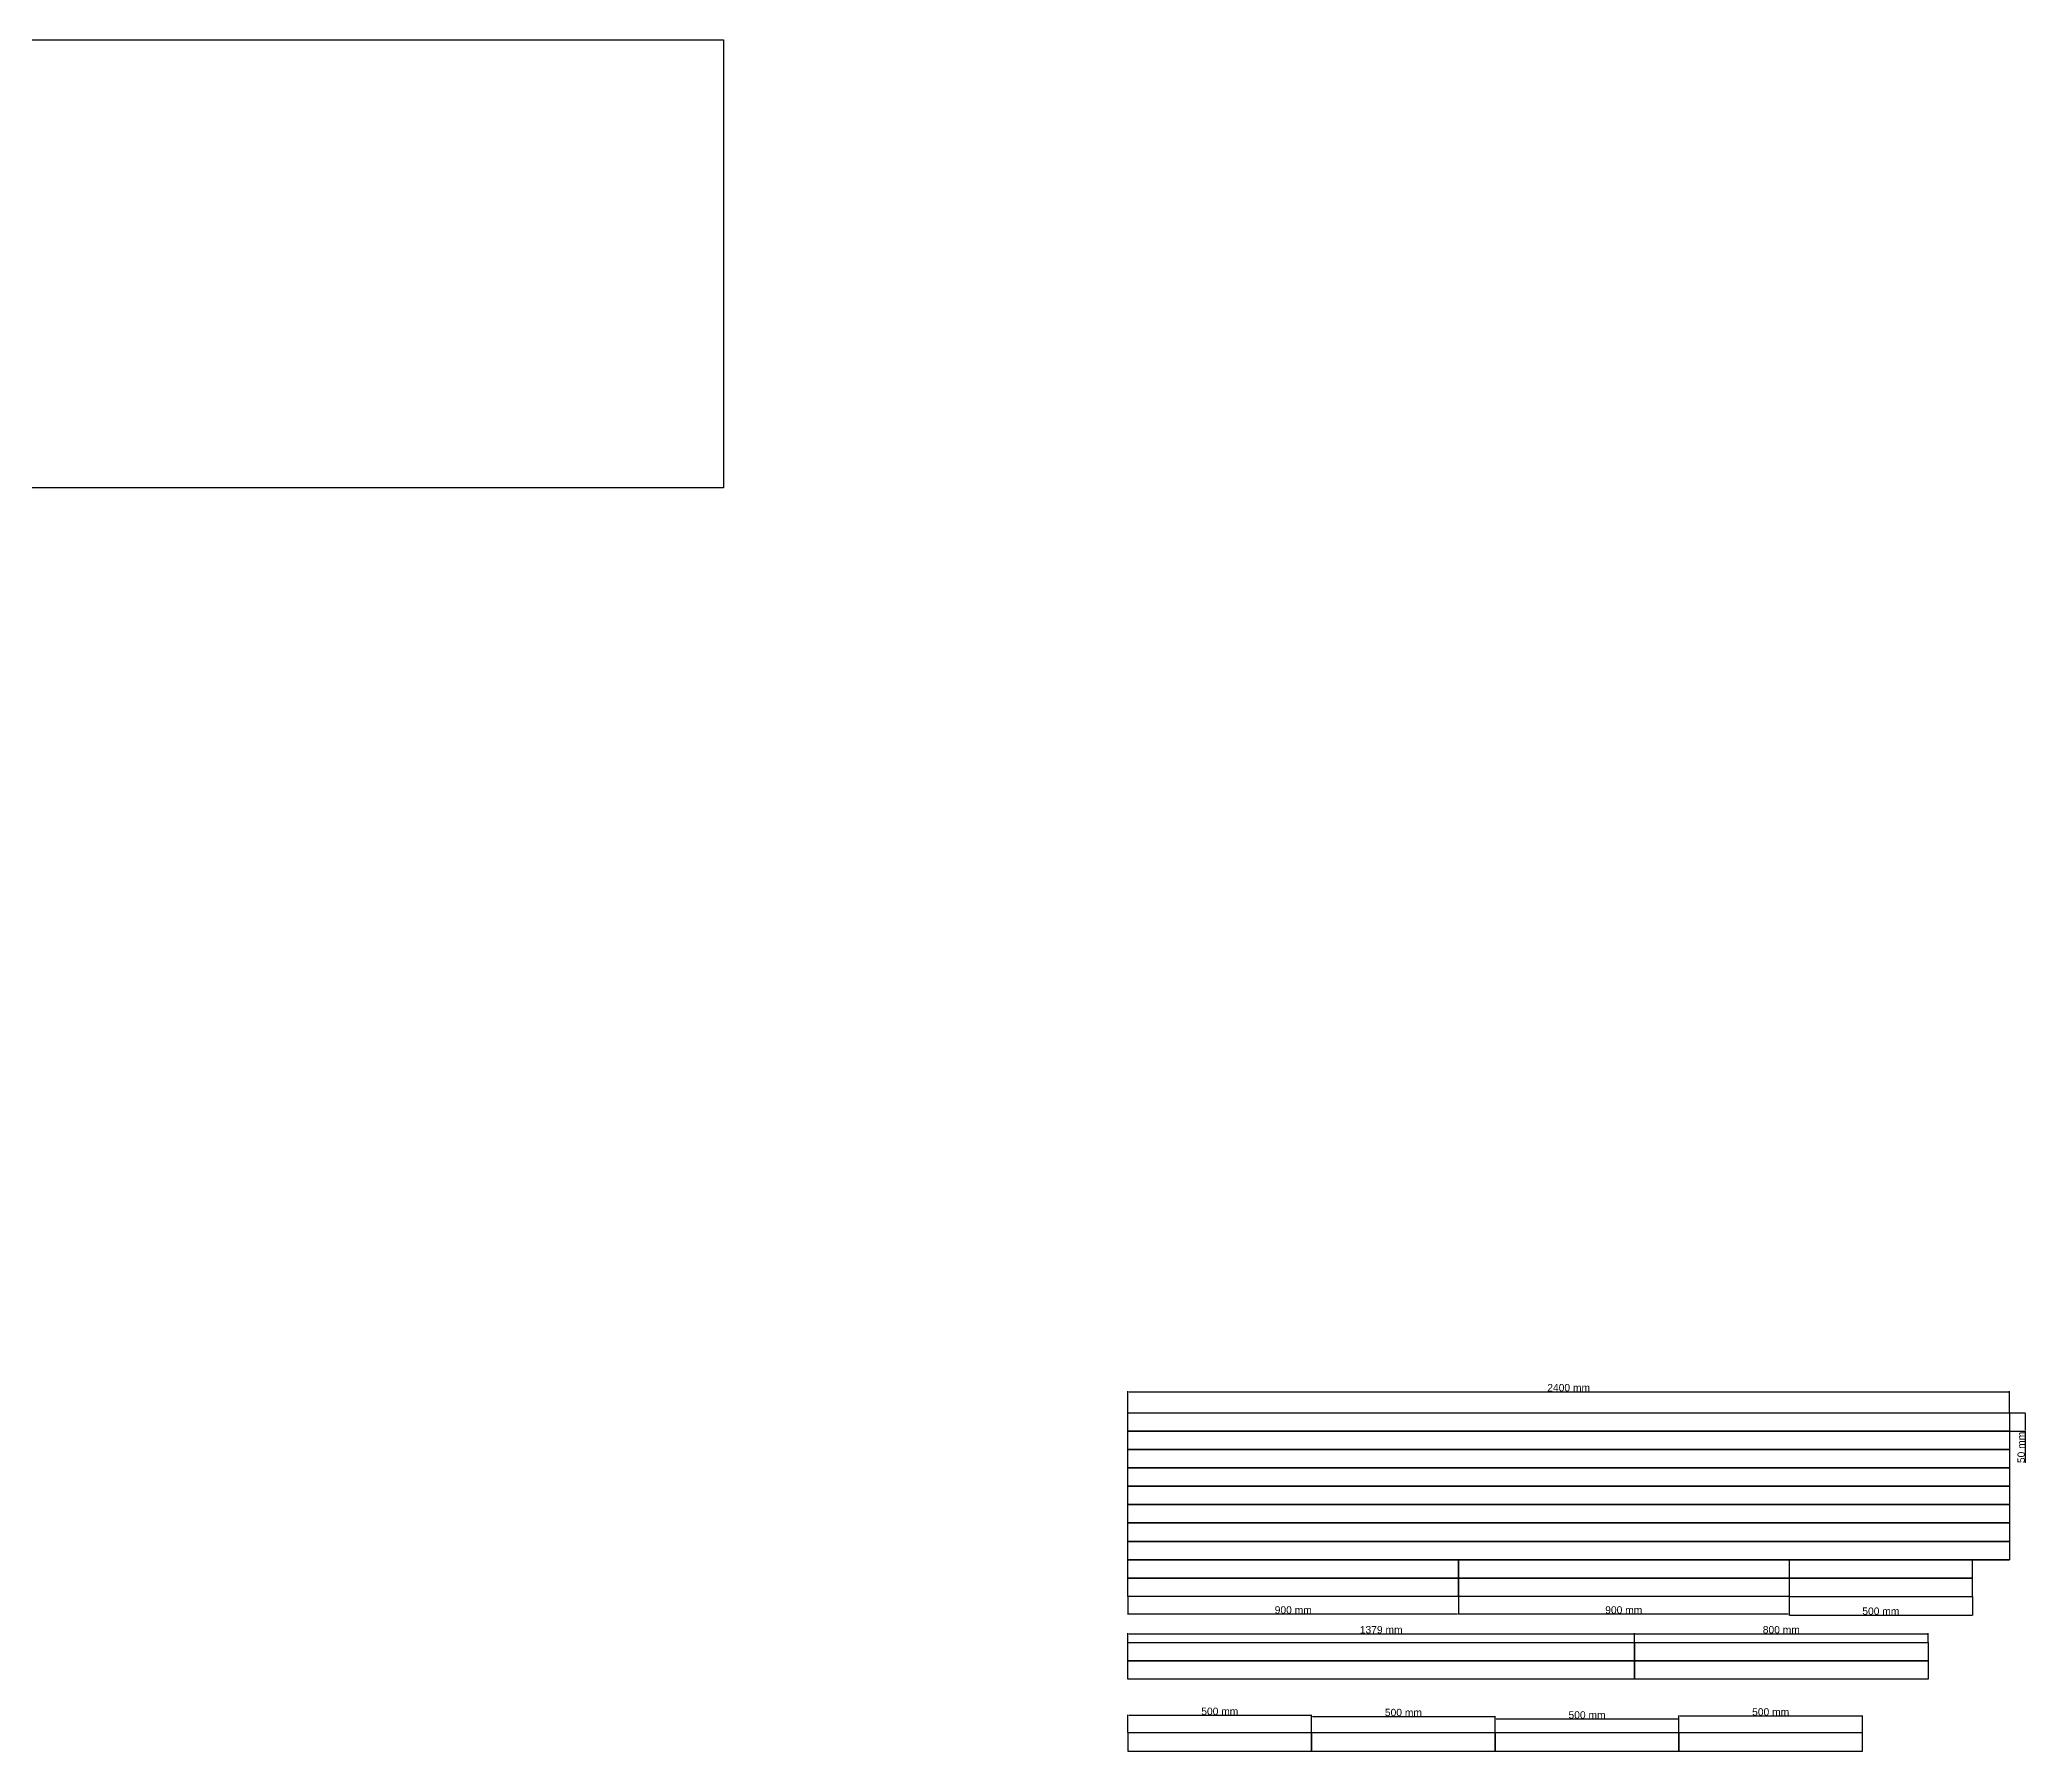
# Model space of a CAD drawing. Header units: millimetres. Extents: x -2408 to 21512, y -16072 to 7561.
# Drawn here: x 11798 to 17223, y -4351 to 308 of the extents above; entities that cross this region are included whole.
import ezdxf

# ---------------------------------------------------------------- set-up
doc = ezdxf.new("R2010")
doc.units = ezdxf.units.MM
doc.styles.get("Standard").update_dxf_attribs({"font": 'arial.ttf'})
doc.dimstyles.new('Copy of ISO-25', dxfattribs={"dimtxt": 20, "dimasz": 2.5, "dimexe": 1.252, "dimexo": 0.625, "dimtad": 1, "dimdsep": 46, "dimtxsty": 'Standard', "dimcen": 2.5, "dimclrd": 2, "dimclre": 2, "dimclrt": 1, "dimadec": 0, "dimazin": 0, "dimtfac": 1, "dimtmove": 0, "dimatfit": 3, "dimfxl": 1, "dimarcsym": 0})

# ---------------------------------------------------------------- blocks, each defined once
blk = doc.blocks.new('*D91')
at = {"color": 2, "lineweight": -2, "transparency": 16777216}
for p, q in [((14761.1, -3429.2), (14761.1, -3371.1)), ((14763.6, -3372.4), (17158.6, -3372.4)), ((17161.1, -3429.2), (17161.1, -3371.1))]:
    blk.add_line(p, q, dxfattribs=at)
at = {"color": 2, "transparency": 16777216}
for points in [[(14763.6, -3371.9), (14763.6, -3372.8), (14761.1, -3372.4)], [(17158.6, -3371.9), (17158.6, -3372.8), (17161.1, -3372.4)]]:
    blk.add_solid(points, dxfattribs=at)
at = {"layer": 'Defpoints', "color": 0, "transparency": 16777216}
for p in [(17161.1, -3372.4), (14761.1, -3429.8), (17161.1, -3429.8)]:
    blk.add_point(p, dxfattribs=at)
at = {"color": 1, "transparency": 16777216, "insert": (15961.1, -3361.5), "char_height": 20, "attachment_point": 5}
blk.add_mtext('2400 mm', dxfattribs=at)
blk = doc.blocks.new('*D92')
at = {"color": 2, "lineweight": -2, "transparency": 16777216}
for p, q in [((17161.7, -3429.8), (17205.4, -3429.8)), ((17204.2, -3432.3), (17204.2, -3477.3)), ((17161.7, -3479.8), (17205.4, -3479.8)), ((17204.2, -3479.8), (17204.2, -3566))]:
    blk.add_line(p, q, dxfattribs=at)
at = {"color": 2, "transparency": 16777216}
for points in [[(17203.8, -3432.3), (17204.6, -3432.3), (17204.2, -3429.8)], [(17203.8, -3477.3), (17204.6, -3477.3), (17204.2, -3479.8)]]:
    blk.add_solid(points, dxfattribs=at)
at = {"layer": 'Defpoints', "color": 0, "transparency": 16777216}
for p in [(17161.1, -3429.8), (17161.1, -3479.8), (17204.2, -3479.8)]:
    blk.add_point(p, dxfattribs=at)
at = {"color": 1, "transparency": 16777216, "insert": (17193.3, -3524.1), "char_height": 20, "attachment_point": 5, "rotation": 90}
blk.add_mtext('50 mm', dxfattribs=at)
blk = doc.blocks.new('*D93')
at = {"color": 2, "lineweight": -2, "transparency": 16777216}
for p, q in [((14761.1, -3930.4), (14761.1, -3978.8)), ((15661.1, -3930.4), (15661.1, -3978.8)), ((14763.6, -3977.5), (15658.6, -3977.5))]:
    blk.add_line(p, q, dxfattribs=at)
at = {"color": 2, "transparency": 16777216}
for points in [[(14763.6, -3977.1), (14763.6, -3978), (14761.1, -3977.5)], [(15658.6, -3977.1), (15658.6, -3978), (15661.1, -3977.5)]]:
    blk.add_solid(points, dxfattribs=at)
at = {"layer": 'Defpoints', "color": 0, "transparency": 16777216}
for p in [(14761.1, -3929.8), (15661.1, -3929.8), (15661.1, -3977.5)]:
    blk.add_point(p, dxfattribs=at)
at = {"color": 1, "transparency": 16777216, "insert": (15211.1, -3966.7), "char_height": 20, "attachment_point": 5}
blk.add_mtext('900 mm', dxfattribs=at)
blk = doc.blocks.new('*D94')
at = {"color": 2, "lineweight": -2, "transparency": 16777216}
for p, q in [((15661.1, -3930.4), (15661.1, -3978.8)), ((16561.1, -3930.4), (16561.1, -3978.8)), ((15663.6, -3977.5), (16558.6, -3977.5))]:
    blk.add_line(p, q, dxfattribs=at)
at = {"color": 2, "transparency": 16777216}
for points in [[(15663.6, -3977.1), (15663.6, -3978), (15661.1, -3977.5)], [(16558.6, -3977.1), (16558.6, -3978), (16561.1, -3977.5)]]:
    blk.add_solid(points, dxfattribs=at)
at = {"layer": 'Defpoints', "color": 0, "transparency": 16777216}
for p in [(15661.1, -3929.8), (16561.1, -3929.8), (16561.1, -3977.5)]:
    blk.add_point(p, dxfattribs=at)
at = {"color": 1, "transparency": 16777216, "insert": (16111.1, -3966.7), "char_height": 20, "attachment_point": 5}
blk.add_mtext('900 mm', dxfattribs=at)
blk = doc.blocks.new('*D95')
at = {"color": 2, "lineweight": -2, "transparency": 16777216}
for p, q in [((16561.1, -3930.4), (16561.1, -3982.1)), ((17061.1, -3930.4), (17061.1, -3982.1)), ((16563.6, -3980.8), (17058.6, -3980.8))]:
    blk.add_line(p, q, dxfattribs=at)
at = {"color": 2, "transparency": 16777216}
for points in [[(16563.6, -3980.4), (16563.6, -3981.2), (16561.1, -3980.8)], [(17058.6, -3980.4), (17058.6, -3981.2), (17061.1, -3980.8)]]:
    blk.add_solid(points, dxfattribs=at)
at = {"layer": 'Defpoints', "color": 0, "transparency": 16777216}
for p in [(16561.1, -3929.8), (17061.1, -3929.8), (17061.1, -3980.8)]:
    blk.add_point(p, dxfattribs=at)
at = {"color": 1, "transparency": 16777216, "insert": (16811.1, -3970), "char_height": 20, "attachment_point": 5}
blk.add_mtext('500 mm', dxfattribs=at)
blk = doc.blocks.new('*D96')
at = {"color": 2, "lineweight": -2, "transparency": 16777216}
for p, q in [((14761.1, -4054.2), (14761.1, -4030.2)), ((14763.6, -4031.4), (16137.6, -4031.4)), ((16140.1, -4054.2), (16140.1, -4030.2))]:
    blk.add_line(p, q, dxfattribs=at)
at = {"color": 2, "transparency": 16777216}
for points in [[(14763.6, -4031), (14763.6, -4031.8), (14761.1, -4031.4)], [(16137.6, -4031), (16137.6, -4031.8), (16140.1, -4031.4)]]:
    blk.add_solid(points, dxfattribs=at)
at = {"layer": 'Defpoints', "color": 0, "transparency": 16777216}
for p in [(14761.1, -4054.8), (16140.1, -4031.4), (16140.1, -4054.8)]:
    blk.add_point(p, dxfattribs=at)
at = {"color": 1, "transparency": 16777216, "insert": (15450.6, -4020.6), "char_height": 20, "attachment_point": 5}
blk.add_mtext('1379 mm', dxfattribs=at)
blk = doc.blocks.new('*D97')
at = {"color": 2, "lineweight": -2, "transparency": 16777216}
for p, q in [((16140.1, -4054.2), (16140.1, -4030.2)), ((16142.6, -4031.4), (16937.6, -4031.4)), ((16940.1, -4054.2), (16940.1, -4030.2))]:
    blk.add_line(p, q, dxfattribs=at)
at = {"color": 2, "transparency": 16777216}
for points in [[(16142.6, -4031), (16142.6, -4031.8), (16140.1, -4031.4)], [(16937.6, -4031), (16937.6, -4031.8), (16940.1, -4031.4)]]:
    blk.add_solid(points, dxfattribs=at)
at = {"layer": 'Defpoints', "color": 0, "transparency": 16777216}
for p in [(16140.1, -4054.8), (16940.1, -4031.4), (16940.1, -4054.8)]:
    blk.add_point(p, dxfattribs=at)
at = {"color": 1, "transparency": 16777216, "insert": (16540.1, -4020.6), "char_height": 20, "attachment_point": 5}
blk.add_mtext('800 mm', dxfattribs=at)
blk = doc.blocks.new('*D98')
at = {"color": 2, "lineweight": -2, "transparency": 16777216}
for p, q in [((14761.1, -4300.4), (14761.1, -4252.2)), ((14763.6, -4253.5), (15258.6, -4253.5)), ((15261.1, -4300.4), (15261.1, -4252.2))]:
    blk.add_line(p, q, dxfattribs=at)
at = {"color": 2, "transparency": 16777216}
for points in [[(14763.6, -4253.1), (14763.6, -4253.9), (14761.1, -4253.5)], [(15258.6, -4253.1), (15258.6, -4253.9), (15261.1, -4253.5)]]:
    blk.add_solid(points, dxfattribs=at)
at = {"layer": 'Defpoints', "color": 0, "transparency": 16777216}
for p in [(15261.1, -4253.5), (14761.1, -4301), (15261.1, -4301)]:
    blk.add_point(p, dxfattribs=at)
at = {"color": 1, "transparency": 16777216, "insert": (15011.1, -4242.7), "char_height": 20, "attachment_point": 5}
blk.add_mtext('500 mm', dxfattribs=at)
blk = doc.blocks.new('*D99')
at = {"color": 2, "lineweight": -2, "transparency": 16777216}
for p, q in [((15261.1, -4300.4), (15261.1, -4255.5)), ((15263.6, -4256.8), (15758.6, -4256.8)), ((15761.1, -4300.4), (15761.1, -4255.5))]:
    blk.add_line(p, q, dxfattribs=at)
at = {"color": 2, "transparency": 16777216}
for points in [[(15263.6, -4256.3), (15263.6, -4257.2), (15261.1, -4256.8)], [(15758.6, -4256.3), (15758.6, -4257.2), (15761.1, -4256.8)]]:
    blk.add_solid(points, dxfattribs=at)
at = {"layer": 'Defpoints', "color": 0, "transparency": 16777216}
for p in [(15761.1, -4256.8), (15261.1, -4301), (15761.1, -4301)]:
    blk.add_point(p, dxfattribs=at)
at = {"color": 1, "transparency": 16777216, "insert": (15511.1, -4245.9), "char_height": 20, "attachment_point": 5}
blk.add_mtext('500 mm', dxfattribs=at)
blk = doc.blocks.new('*D100')
at = {"color": 2, "lineweight": -2, "transparency": 16777216}
for p, q in [((15761.1, -4300.4), (15761.1, -4262)), ((15763.6, -4263.3), (16258.6, -4263.3)), ((16261.1, -4300.4), (16261.1, -4262))]:
    blk.add_line(p, q, dxfattribs=at)
at = {"color": 2, "transparency": 16777216}
for points in [[(15763.6, -4262.9), (15763.6, -4263.7), (15761.1, -4263.3)], [(16258.6, -4262.9), (16258.6, -4263.7), (16261.1, -4263.3)]]:
    blk.add_solid(points, dxfattribs=at)
at = {"layer": 'Defpoints', "color": 0, "transparency": 16777216}
for p in [(16261.1, -4263.3), (15761.1, -4301), (16261.1, -4301)]:
    blk.add_point(p, dxfattribs=at)
at = {"color": 1, "transparency": 16777216, "insert": (16011.1, -4252.5), "char_height": 20, "attachment_point": 5}
blk.add_mtext('500 mm', dxfattribs=at)
blk = doc.blocks.new('*D101')
at = {"color": 2, "lineweight": -2, "transparency": 16777216}
for p, q in [((16261.1, -4300.4), (16261.1, -4253.9)), ((16263.6, -4255.1), (16758.6, -4255.1)), ((16761.1, -4300.4), (16761.1, -4253.9))]:
    blk.add_line(p, q, dxfattribs=at)
at = {"color": 2, "transparency": 16777216}
for points in [[(16263.6, -4254.7), (16263.6, -4255.5), (16261.1, -4255.1)], [(16758.6, -4254.7), (16758.6, -4255.5), (16761.1, -4255.1)]]:
    blk.add_solid(points, dxfattribs=at)
at = {"layer": 'Defpoints', "color": 0, "transparency": 16777216}
for p in [(16761.1, -4255.1), (16261.1, -4301), (16761.1, -4301)]:
    blk.add_point(p, dxfattribs=at)
at = {"color": 1, "transparency": 16777216, "insert": (16511.1, -4244.3), "char_height": 20, "attachment_point": 5}
blk.add_mtext('500 mm', dxfattribs=at)

msp = doc.modelspace()

# ---------------------------------------------------------------- linework, layer by layer
msp.add_line((14761.094, -3829.791), (17161.094, -3829.791))
for points in [[(11240.082, 308.201), (13660.082, 308.201), (13660.082, -911.799), (11240.082, -911.799)], [(16140.094, -4054.791), (16140.094, -4104.791), (14761.094, -4104.791), (14761.094, -4054.791)], [(16140.094, -4104.791), (16140.094, -4154.791), (14761.094, -4154.791), (14761.094, -4104.791)]]:
    msp.add_lwpolyline(points, close=True)
for points in [[(14761.094, -3454.791), (14761.094, -3429.791), (17161.094, -3429.791), (17161.094, -3479.791), (14761.094, -3479.791), (14761.094, -3454.791)], [(14761.094, -3504.791), (14761.094, -3479.791), (17161.094, -3479.791), (17161.094, -3529.791), (14761.094, -3529.791), (14761.094, -3504.791)], [(14761.094, -3554.791), (14761.094, -3529.791), (17161.094, -3529.791), (17161.094, -3579.791), (14761.094, -3579.791), (14761.094, -3554.791)], [(14761.094, -3604.791), (14761.094, -3579.791), (17161.094, -3579.791), (17161.094, -3629.791), (14761.094, -3629.791), (14761.094, -3604.791)], [(14761.094, -3654.791), (14761.094, -3629.791), (17161.094, -3629.791), (17161.094, -3679.791), (14761.094, -3679.791), (14761.094, -3654.791)], [(14761.094, -3704.791), (14761.094, -3679.791), (17161.094, -3679.791), (17161.094, -3729.791), (14761.094, -3729.791), (14761.094, -3704.791)], [(14761.094, -3754.791), (14761.094, -3729.791), (17161.094, -3729.791), (17161.094, -3779.791), (14761.094, -3779.791), (14761.094, -3754.791)], [(14761.094, -3804.791), (14761.094, -3779.791), (17161.094, -3779.791), (17161.094, -3829.791), (14761.094, -3829.791), (14761.094, -3804.791)], [(14761.094, -3829.791), (15661.094, -3829.791), (15661.094, -3879.791), (14761.094, -3879.791), (14761.094, -3829.791)], [(15661.094, -3829.791), (16561.094, -3829.791), (16561.094, -3879.791), (15661.094, -3879.791), (15661.094, -3829.791)], [(16561.094, -3829.791), (16561.094, -3879.791), (17061.094, -3879.791), (17061.094, -3829.791), (16561.094, -3829.791)], [(14761.094, -3879.791), (15661.094, -3879.791), (15661.094, -3929.791), (14761.094, -3929.791), (14761.094, -3879.791)], [(15661.094, -3879.791), (16561.094, -3879.791), (16561.094, -3929.791), (15661.094, -3929.791), (15661.094, -3879.791)], [(16561.094, -3879.791), (16561.094, -3929.791), (17061.094, -3929.791), (17061.094, -3879.791), (16561.094, -3879.791)], [(16140.094, -4054.791), (16940.094, -4054.791), (16940.094, -4104.791), (16140.094, -4104.791), (16140.094, -4054.791)], [(16140.094, -4104.791), (16940.094, -4104.791), (16940.094, -4154.791), (16140.094, -4154.791), (16140.094, -4104.791)], [(14761.094, -4301.018), (14761.094, -4351.018), (15261.094, -4351.018), (15261.094, -4301.018), (14761.094, -4301.018)], [(15261.094, -4301.018), (15261.094, -4351.018), (15761.094, -4351.018), (15761.094, -4301.018), (15261.094, -4301.018)], [(15761.094, -4301.018), (15761.094, -4351.018), (16261.094, -4351.018), (16261.094, -4301.018), (15761.094, -4301.018)], [(16261.094, -4301.018), (16261.094, -4351.018), (16761.094, -4351.018), (16761.094, -4301.018), (16261.094, -4301.018)]]:
    msp.add_lwpolyline(points)

# ---------------------------------------------------------------- dimensions: what is measured, and where the dimension line sits
for base, p1, p2, picture, middle in [((17161.094, -3372.352), (14761.094, -3429.791), (17161.094, -3429.791), '*D91', (15961.094, -3361.515)), ((15661.094, -3977.534), (14761.094, -3929.791), (15661.094, -3929.791), '*D93', (15211.094, -3966.698)), ((16561.094, -3977.534), (15661.094, -3929.791), (16561.094, -3929.791), '*D94', (16111.094, -3966.698)), ((17061.094, -3980.8), (16561.094, -3929.791), (17061.094, -3929.791), '*D95', (16811.094, -3969.963)), ((16940.094, -4031.421), (16140.094, -4054.791), (16940.094, -4054.791), '*D97', (16540.094, -4020.584)), ((15261.094, -4253.498), (14761.094, -4301.018), (15261.094, -4301.018), '*D98', (15011.094, -4242.662)), ((15761.094, -4256.764), (15261.094, -4301.018), (15761.094, -4301.018), '*D99', (15511.094, -4245.928)), ((16261.094, -4263.296), (15761.094, -4301.018), (16261.094, -4301.018), '*D100', (16011.094, -4252.459)), ((16761.094, -4255.131), (16261.094, -4301.018), (16761.094, -4301.018), '*D101', (16511.094, -4244.295))]:
    dim = msp.add_linear_dim(base=base, p1=p1, p2=p2, dimstyle='Copy of ISO-25', override={"dimpost": ' mm'})
    dim.commit()
    dim.dimension.update_dxf_attribs({"geometry": picture, "text_midpoint": middle})
dim = msp.add_linear_dim(base=(17204.17, -3479.791), p1=(17161.094, -3429.791), p2=(17161.094, -3479.791), angle=90, dimstyle='Copy of ISO-25', override={"dimpost": ' mm'})
dim.commit()
dim.dimension.update_dxf_attribs({"geometry": '*D92', "text_midpoint": (17193.333, -3524.13)})
dim = msp.add_aligned_dim(p1=(14761.094, -4054.791), p2=(16140.094, -4054.791), distance=23.37, dimstyle='Copy of ISO-25', override={"dimpost": ' mm'})
dim.commit()
dim.dimension.update_dxf_attribs({"geometry": '*D96', "text_midpoint": (15450.594, -4020.577)})

doc.saveas('drawing.dxf')
